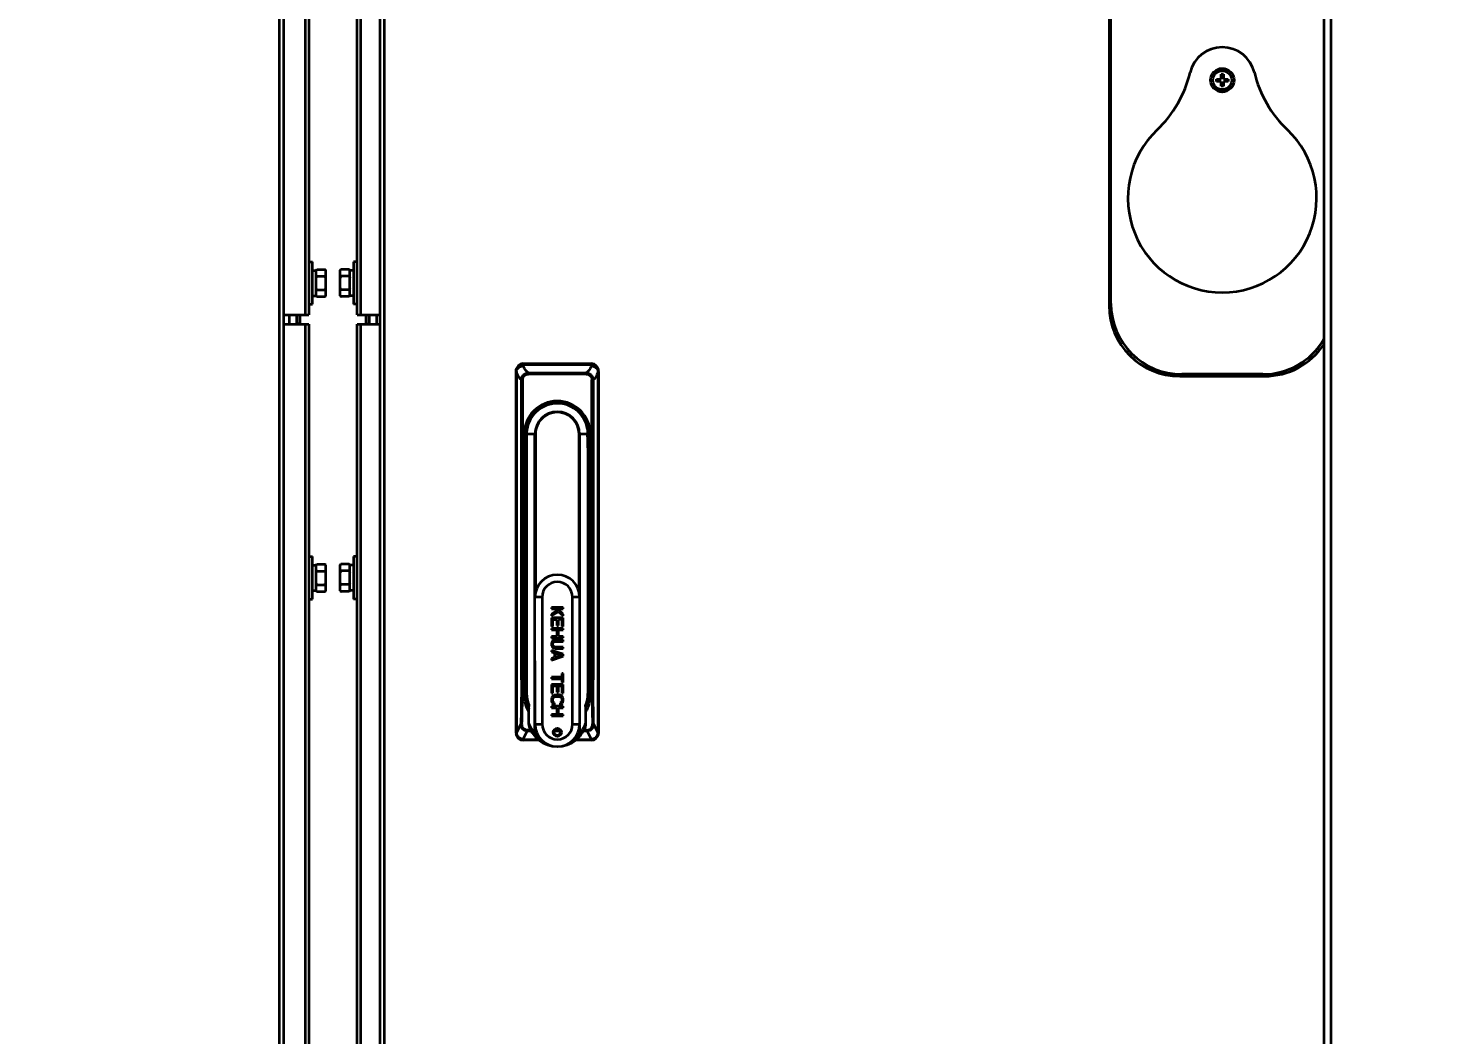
# Model space of a CAD drawing. Header units: millimetres. Extents: x 32496 to 166256, y 3504 to 23939.
# Drawn here: x 149963 to 150566, y 13035 to 13461 of the extents above; entities that cross this region are included whole.
import ezdxf

# ---------------------------------------------------------------- set-up
doc = ezdxf.new("R2010")
doc.units = ezdxf.units.MM
doc.header["$PDSIZE"] = -5
doc.layers.get('0').update_dxf_attribs({"lineweight": 35})
doc.layers.get('Defpoints').update_dxf_attribs({"lineweight": 18})
doc.layers.add('THICK', color=7, linetype='Continuous', lineweight=0)
doc.styles.add('TH_GBDIM', font='仿宋_GB2312.ttf', dxfattribs={"width": 0.8})
doc.dimstyles.new('TH_GBDIM', dxfattribs={"dimscale": 42, "dimtxt": 3, "dimasz": 3, "dimexe": 1.2, "dimexo": 0, "dimgap": 1, "dimtad": 1, "dimdec": 1, "dimdsep": 46, "dimtxsty": 'TH_GBDIM', "dimcen": 2.5, "dimdle": 252, "dimclrd": 4, "dimclre": 4, "dimclrt": 3, "dimadec": 0, "dimazin": 2, "dimtfac": 0.714286, "dimtdec": 1, "dimtmove": 0, "dimatfit": 3, "dimfxl": 1, "dimtolj": 1, "dimarcsym": 0})

# ---------------------------------------------------------------- blocks, each defined once
blk = doc.blocks.new('*D5866')
at = {"layer": 'Defpoints', "color": 0}
for p in [(146504.2, 13263.4), (152827.2, 12081.36), (152827.2, 11822.56)]:
    blk.add_point(p, dxfattribs=at)
at = {"layer": 'THICK', "color": 4, "linetype": 'Continuous', "lineweight": -2}
for p, q in [((146504.2, 13263.4), (146504.2, 11792.56)), ((152827.2, 12081.36), (152827.2, 11792.56)), ((146579.2, 11822.56), (152752.2, 11822.56))]:
    blk.add_line(p, q, dxfattribs=at)
at = {"layer": 'THICK', "color": 4}
for points in [[(146579.2, 11835.06), (146579.2, 11810.06), (146504.2, 11822.56)], [(152752.2, 11810.06), (152752.2, 11835.06), (152827.2, 11822.56)]]:
    blk.add_solid(points, dxfattribs=at)
at = {"layer": 'THICK', "color": 3, "lineweight": -3, "insert": (149665.7, 11885.26), "char_height": 75, "attachment_point": 5, "style": 'TH_GBDIM'}
blk.add_mtext('\\A1;About {\\A1;6323}', dxfattribs=at)
blk = doc.blocks.new('8-1250')
at = {"linetype": 'Continuous'}
for p, q in [((1915.87, -32157.29), (1915.87, -34666.29)), ((1918.87, -32157.29), (1918.87, -34666.29)), ((1473.17, -34566.29), (1473.17, -32553.29)), ((1474.87, -32553.29), (1474.87, -34566.29)), ((1484.17, -33566.79), (1484.17, -32554.69)), ((1507.57, -32554.69), (1507.57, -33566.79)), ((1515.87, -34566.29), (1515.87, -32553.29)), ((1517.57, -32553.29), (1517.57, -34566.29)), ((1824.87, -33321.79), (1824.87, -33562.79)), ((1825.67, -33561.99), (1825.67, -33322.59)), ((1485.57, -33430.92), (1485.57, -33566.79)), ((1506.17, -33566.79), (1506.17, -33430.91)), ((1870.37, -33466.79), (1872.37, -33466.79)), ((1870.37, -33467.79), (1870.37, -33466.79)), ((1872.37, -33467.79), (1870.37, -33467.79)), ((1872.37, -33464.79), (1873.37, -33464.79)), ((1872.37, -33466.79), (1872.37, -33464.79)), ((1872.37, -33469.79), (1872.37, -33467.79)), ((1873.37, -33464.79), (1873.37, -33466.79)), ((1873.37, -33466.79), (1875.37, -33466.79)), ((1875.37, -33467.79), (1873.37, -33467.79)), ((1873.37, -33467.79), (1873.37, -33469.79)), ((1875.37, -33466.79), (1875.37, -33467.79)), ((1873.37, -33469.79), (1872.37, -33469.79)), ((1485.57, -33544.29), (1487.17, -33544.29)), ((1487.17, -33562.29), (1487.17, -33544.29)), ((1506.17, -33544.29), (1504.57, -33544.29)), ((1504.57, -33544.29), (1504.57, -33562.29)), ((1487.17, -33547.94), (1488.77, -33547.94)), ((1488.77, -33547.82), (1489.07, -33547.52)), ((1488.77, -33558.76), (1488.77, -33547.82)), ((1489.07, -33547.52), (1492.47, -33547.52)), ((1489.07, -33550.4), (1492.47, -33550.4)), ((1492.77, -33547.82), (1492.47, -33547.52)), ((1492.77, -33558.76), (1492.77, -33547.82)), ((1498.97, -33547.82), (1499.24, -33547.54)), ((1498.97, -33558.76), (1498.97, -33547.82)), ((1499.27, -33547.52), (1499.24, -33547.54)), ((1502.67, -33547.52), (1499.27, -33547.52)), ((1502.67, -33550.36), (1499.27, -33550.36)), ((1502.67, -33547.52), (1502.7, -33547.54)), ((1502.97, -33547.82), (1502.7, -33547.54)), ((1502.97, -33558.76), (1502.97, -33547.82)), ((1504.57, -33547.94), (1502.97, -33547.94)), ((1489.07, -33556.18), (1492.47, -33556.18)), ((1502.67, -33556.13), (1499.27, -33556.13)), ((1485.57, -33562.29), (1487.17, -33562.29)), ((1487.17, -33558.64), (1488.77, -33558.64)), ((1488.77, -33558.76), (1489.07, -33559.06)), ((1489.07, -33559.06), (1492.47, -33559.06)), ((1492.77, -33558.76), (1492.47, -33559.06)), ((1498.97, -33558.76), (1499.24, -33559.03)), ((1502.67, -33559.06), (1499.27, -33559.06)), ((1502.97, -33558.76), (1502.7, -33559.03)), ((1504.57, -33558.64), (1502.97, -33558.64)), ((1506.17, -33562.29), (1504.57, -33562.29)), ((1474.87, -33566.79), (1485.57, -33566.79)), ((1477.37, -33570.79), (1477.37, -33566.79)), ((1480.37, -33566.79), (1480.37, -33570.79)), ((1480.57, -33566.79), (1480.57, -33570.59)), ((1481.77, -33566.79), (1481.77, -33570.59)), ((1506.17, -33566.79), (1515.87, -33566.79)), ((1509.97, -33570.59), (1509.97, -33566.79)), ((1511.17, -33570.59), (1511.17, -33566.79)), ((1511.37, -33570.79), (1511.37, -33566.79)), ((1514.37, -33566.79), (1514.37, -33570.79)), ((1474.87, -33570.79), (1485.57, -33570.79)), ((1481.77, -33570.59), (1480.57, -33570.59)), ((1484.17, -34566.29), (1484.17, -33570.79)), ((1485.57, -33570.79), (1485.57, -33675.66)), ((1506.17, -33570.79), (1515.87, -33570.79)), ((1506.17, -33675.64), (1506.17, -33570.79)), ((1507.57, -33570.79), (1507.57, -34566.29)), ((1509.97, -33570.59), (1511.17, -33570.59)), ((1576.52, -33587.44), (1605.37, -33587.44)), ((1576.52, -33587.44), (1576.52, -33587.98)), ((1605.37, -33587.98), (1576.52, -33587.98)), ((1576.52, -33587.98), (1576.52, -33588.34)), ((1605.37, -33587.98), (1605.37, -33587.44)), ((1605.37, -33588.35), (1605.37, -33587.98)), ((1573.52, -33590.44), (1573.52, -33590.86)), ((1573.6, -33590.86), (1573.52, -33590.86)), ((1573.52, -33743.99), (1573.52, -33590.86)), ((1573.6, -33590.86), (1573.6, -33743.99)), ((1576.25, -33594.33), (1575.76, -33594.33)), ((1575.76, -33721.54), (1575.76, -33594.33)), ((1576.25, -33594.33), (1576.25, -33721.54)), ((1578.74, -33591.39), (1603.16, -33591.39)), ((1578.74, -33591.39), (1578.74, -33591.88)), ((1603.16, -33591.88), (1578.74, -33591.88)), ((1603.16, -33591.88), (1603.16, -33591.39)), ((1606.14, -33594.33), (1605.65, -33594.33)), ((1605.65, -33721.54), (1605.65, -33594.33)), ((1606.14, -33594.33), (1606.14, -33721.54)), ((1608.37, -33590.86), (1608.29, -33590.86)), ((1608.29, -33743.99), (1608.29, -33590.86)), ((1608.37, -33590.86), (1608.37, -33590.44)), ((1608.37, -33590.86), (1608.37, -33743.99)), ((1854.87, -33592.79), (1890.87, -33592.79)), ((1890.07, -33591.99), (1855.67, -33591.99)), ((1576.95, -33617.38), (1577.45, -33617.41)), ((1577.45, -33617.48), (1576.95, -33617.48)), ((1576.95, -33721.54), (1576.95, -33617.48)), ((1576.96, -33617.19), (1577.46, -33617.2)), ((1577.45, -33617.48), (1577.45, -33721.54)), ((1577.92, -33617.76), (1577.92, -33617.76)), ((1577.96, -33617.75), (1577.95, -33617.75)), ((1579.02, -33617.34), (1577.97, -33617.34)), ((1577.97, -33617.47), (1577.97, -33617.34)), ((1577.97, -33617.54), (1577.97, -33617.47)), ((1577.97, -33617.57), (1577.97, -33617.47)), ((1577.97, -33617.47), (1577.97, -33617.54)), ((1577.97, -33617.54), (1577.97, -33617.57)), ((1577.97, -33617.54), (1577.97, -33617.57)), ((1577.97, -33617.57), (1577.97, -33617.54)), ((1577.97, -33617.54), (1577.97, -33618.03)), ((1577.97, -33618.04), (1577.97, -33617.57)), ((1577.97, -33618.03), (1577.97, -33618.74)), ((1577.97, -33618.63), (1577.97, -33618.04)), ((1581.48, -33617.34), (1579.02, -33617.34)), ((1581.7, -33617.34), (1581.48, -33617.34)), ((1581.48, -33744.12), (1581.48, -33617.34)), ((1581.7, -33617.34), (1581.7, -33684.54)), ((1600.42, -33617.34), (1600.2, -33617.34)), ((1600.2, -33684.54), (1600.2, -33617.34)), ((1603.79, -33617.34), (1600.42, -33617.34)), ((1600.42, -33617.34), (1600.42, -33713.66)), ((1603.79, -33615.29), (1603.79, -33617.34)), ((1604.44, -33617.2), (1604.94, -33617.19)), ((1604.95, -33617.38), (1604.45, -33617.41)), ((1604.95, -33617.48), (1604.45, -33617.48)), ((1604.45, -33721.54), (1604.45, -33617.48)), ((1604.95, -33617.48), (1604.95, -33721.54)), ((1577.95, -33622.67), (1577.95, -33622.68)), ((1577.95, -33623.13), (1577.95, -33623.12)), ((1577.95, -33623.13), (1577.95, -33727.34)), ((1577.96, -33620.25), (1577.96, -33620.14)), ((1603.93, -33619.28), (1603.93, -33619.28)), ((1603.94, -33620.47), (1603.93, -33619.28)), ((1603.93, -33619.39), (1603.93, -33619.28)), ((1603.95, -33622.67), (1603.95, -33622.68)), ((1603.95, -33623.12), (1603.95, -33727.34)), ((1603.95, -33623.12), (1603.95, -33623.12)), ((1485.57, -33669.29), (1487.17, -33669.29)), ((1487.17, -33687.29), (1487.17, -33669.29)), ((1488.77, -33672.82), (1489.07, -33672.52)), ((1489.07, -33672.52), (1492.47, -33672.52)), ((1492.77, -33672.82), (1492.47, -33672.52)), ((1498.97, -33672.82), (1499.24, -33672.54)), ((1499.27, -33672.52), (1499.24, -33672.54)), ((1502.67, -33672.52), (1499.27, -33672.52)), ((1502.67, -33672.52), (1502.7, -33672.54)), ((1502.97, -33672.82), (1502.7, -33672.54)), ((1506.17, -33669.29), (1504.57, -33669.29)), ((1504.57, -33669.29), (1504.57, -33687.29)), ((1485.57, -33675.66), (1485.57, -33680.92)), ((1487.17, -33672.94), (1488.77, -33672.94)), ((1488.77, -33683.76), (1488.77, -33672.82)), ((1489.07, -33675.4), (1492.47, -33675.4)), ((1492.77, -33683.76), (1492.77, -33672.82)), ((1498.97, -33683.76), (1498.97, -33672.82)), ((1502.67, -33675.36), (1499.27, -33675.36)), ((1502.97, -33683.76), (1502.97, -33672.82)), ((1504.57, -33672.94), (1502.97, -33672.94)), ((1506.17, -33680.91), (1506.17, -33675.64)), ((1485.57, -33680.92), (1485.57, -33925.66)), ((1487.17, -33683.64), (1488.77, -33683.64)), ((1488.77, -33683.76), (1489.07, -33684.06)), ((1489.07, -33681.18), (1492.47, -33681.18)), ((1489.07, -33684.06), (1492.47, -33684.06)), ((1492.77, -33683.76), (1492.47, -33684.06)), ((1498.97, -33683.76), (1499.24, -33684.03)), ((1502.67, -33681.13), (1499.27, -33681.13)), ((1502.67, -33684.06), (1499.27, -33684.06)), ((1502.97, -33683.76), (1502.7, -33684.03)), ((1504.57, -33683.64), (1502.97, -33683.64)), ((1506.17, -33925.64), (1506.17, -33680.91)), ((1485.57, -33687.29), (1487.17, -33687.29)), ((1506.17, -33687.29), (1504.57, -33687.29)), ((1584.5, -33686.44), (1581.5, -33686.45)), ((1581.54, -33740.35), (1581.5, -33686.45)), ((1584.5, -33686.44), (1584.54, -33740.34)), ((1600.4, -33686.43), (1597.4, -33686.43)), ((1597.44, -33740.33), (1597.4, -33686.43)), ((1600.4, -33686.43), (1600.44, -33740.33)), ((1593.45, -33690.79), (1588.45, -33690.79)), ((1588.45, -33690.79), (1588.45, -33691.4)), ((1588.45, -33691.4), (1590.16, -33691.4)), ((1590.9, -33692.11), (1588.46, -33693.63)), ((1588.46, -33694.45), (1591.43, -33692.62)), ((1588.46, -33693.63), (1588.46, -33694.45)), ((1593.46, -33695.26), (1588.46, -33695.26)), ((1588.46, -33695.26), (1588.46, -33698.91)), ((1589.1, -33695.87), (1590.8, -33695.87)), ((1589.1, -33698.91), (1589.1, -33695.87)), ((1590.16, -33691.4), (1590.9, -33692.11)), ((1590.8, -33695.87), (1590.8, -33698.51)), ((1591.01, -33691.4), (1593.45, -33691.4)), ((1593.46, -33693.63), (1591.01, -33691.4)), ((1591.43, -33692.62), (1593.46, -33694.44)), ((1591.44, -33695.87), (1592.82, -33695.86)), ((1591.44, -33698.51), (1591.44, -33695.87)), ((1592.82, -33695.86), (1592.82, -33698.91)), ((1593.45, -33691.4), (1593.45, -33690.79)), ((1593.46, -33694.44), (1593.46, -33693.63)), ((1593.46, -33698.91), (1593.46, -33695.26)), ((1588.46, -33698.91), (1589.1, -33698.91)), ((1593.46, -33699.72), (1588.46, -33699.73)), ((1588.46, -33699.73), (1588.46, -33700.34)), ((1588.46, -33700.34), (1590.8, -33700.33)), ((1590.8, -33698.51), (1591.44, -33698.51)), ((1590.8, -33700.33), (1590.8, -33703.18)), ((1591.44, -33700.33), (1593.46, -33700.33)), ((1591.44, -33703.18), (1591.44, -33700.33)), ((1592.82, -33698.91), (1593.46, -33698.91)), ((1593.46, -33700.33), (1593.46, -33699.72)), ((1590.8, -33703.18), (1588.46, -33703.18)), ((1588.46, -33703.18), (1588.46, -33703.79)), ((1588.46, -33703.79), (1593.46, -33703.78)), ((1588.57, -33705.72), (1588.47, -33706.23)), ((1588.47, -33706.23), (1588.47, -33706.63)), ((1588.47, -33706.63), (1588.57, -33707.14)), ((1588.78, -33705.31), (1588.57, -33705.72)), ((1588.57, -33707.14), (1588.79, -33707.55)), ((1589.21, -33704.91), (1588.78, -33705.31)), ((1588.79, -33707.55), (1589.21, -33707.95)), ((1589.1, -33706.23), (1589.21, -33705.82)), ((1589.1, -33706.63), (1589.1, -33706.23)), ((1589.21, -33707.04), (1589.1, -33706.63)), ((1589.64, -33704.7), (1589.21, -33704.91)), ((1589.21, -33705.82), (1589.42, -33705.51)), ((1589.42, -33707.34), (1589.21, -33707.04)), ((1589.21, -33707.95), (1589.64, -33708.15)), ((1589.42, -33705.51), (1589.74, -33705.31)), ((1589.74, -33707.54), (1589.42, -33707.34)), ((1590.17, -33704.6), (1589.64, -33704.7)), ((1589.64, -33708.15), (1590.17, -33708.26)), ((1589.74, -33705.31), (1590.17, -33705.21)), ((1590.17, -33707.65), (1589.74, -33707.54)), ((1593.46, -33704.6), (1590.17, -33704.6)), ((1590.17, -33705.21), (1593.47, -33705.21)), ((1593.47, -33707.64), (1590.17, -33707.65)), ((1590.17, -33708.26), (1593.47, -33708.25)), ((1593.46, -33703.18), (1591.44, -33703.18)), ((1593.46, -33703.78), (1593.46, -33703.18)), ((1593.47, -33705.21), (1593.46, -33704.6)), ((1593.47, -33708.25), (1593.47, -33707.64)), ((1593.47, -33710.69), (1588.47, -33709.07)), ((1588.47, -33709.07), (1588.47, -33709.68)), ((1588.47, -33709.68), (1589.75, -33710.08)), ((1588.47, -33713.13), (1593.47, -33711.5)), ((1589.75, -33712.11), (1588.47, -33712.52)), ((1588.47, -33712.52), (1588.47, -33713.13)), ((1589.75, -33710.08), (1589.75, -33712.11)), ((1590.17, -33710.18), (1593.04, -33711.1)), ((1590.17, -33712.01), (1590.17, -33710.18)), ((1593.04, -33711.1), (1590.17, -33712.01)), ((1593.47, -33711.5), (1593.47, -33710.69)), ((1592.95, -33720.44), (1588.48, -33720.44)), ((1588.48, -33720.44), (1588.48, -33721.05)), ((1593.48, -33718.81), (1592.94, -33718.81)), ((1592.94, -33718.81), (1592.95, -33720.44)), ((1593.48, -33722.67), (1593.48, -33718.81)), ((1575.76, -33721.54), (1576.25, -33721.54)), ((1576.25, -33721.54), (1576.95, -33721.54)), ((1576.95, -33721.54), (1577.45, -33721.54)), ((1576.95, -33727.86), (1576.95, -33721.54)), ((1577.45, -33727.84), (1577.45, -33721.54)), ((1588.48, -33721.05), (1592.95, -33721.05)), ((1593.48, -33723.48), (1588.48, -33723.49)), ((1588.48, -33723.49), (1588.48, -33727.14)), ((1589.12, -33724.1), (1590.82, -33724.1)), ((1589.12, -33727.14), (1589.12, -33724.1)), ((1590.82, -33724.1), (1590.82, -33726.74)), ((1590.82, -33726.74), (1591.46, -33726.74)), ((1591.46, -33724.1), (1592.84, -33724.09)), ((1591.46, -33726.74), (1591.46, -33724.1)), ((1592.84, -33724.09), (1592.84, -33727.14)), ((1592.95, -33721.05), (1592.95, -33722.67)), ((1592.95, -33722.67), (1593.48, -33722.67)), ((1593.48, -33727.14), (1593.48, -33723.48)), ((1604.45, -33721.54), (1604.95, -33721.54)), ((1604.45, -33721.54), (1604.45, -33727.84)), ((1604.95, -33721.54), (1605.65, -33721.54)), ((1604.95, -33721.54), (1604.95, -33727.86)), ((1605.65, -33721.54), (1606.14, -33721.54)), ((1577.45, -33727.84), (1577.98, -33727.84)), ((1578.95, -33740.01), (1578.95, -33732.84)), ((1588.48, -33727.14), (1589.12, -33727.14)), ((1588.59, -33729.07), (1588.48, -33729.58)), ((1588.48, -33729.58), (1588.48, -33730.5)), ((1588.48, -33730.5), (1588.59, -33731)), ((1593.49, -33732.73), (1588.49, -33732.73)), ((1588.49, -33732.73), (1588.49, -33733.34)), ((1588.8, -33728.67), (1588.59, -33729.07)), ((1588.59, -33731), (1588.8, -33731.41)), ((1589.23, -33728.26), (1588.8, -33728.67)), ((1588.8, -33731.41), (1589.23, -33731.81)), ((1589.12, -33729.58), (1589.23, -33729.17)), ((1589.12, -33730.49), (1589.12, -33729.58)), ((1589.23, -33730.9), (1589.12, -33730.49)), ((1589.65, -33728.06), (1589.23, -33728.26)), ((1589.23, -33729.17), (1589.44, -33728.87)), ((1589.44, -33731.21), (1589.23, -33730.9)), ((1589.23, -33731.81), (1589.76, -33731.92)), ((1589.44, -33728.87), (1589.76, -33728.67)), ((1589.76, -33731.31), (1589.44, -33731.21)), ((1590.18, -33727.96), (1589.65, -33728.06)), ((1589.76, -33728.67), (1590.19, -33728.56)), ((1589.76, -33731.92), (1589.76, -33731.31)), ((1591.78, -33727.95), (1590.18, -33727.96)), ((1590.19, -33728.56), (1591.78, -33728.56)), ((1592.31, -33728.06), (1591.78, -33727.95)), ((1591.78, -33728.56), (1592.21, -33728.66)), ((1592.21, -33728.66), (1592.53, -33728.87)), ((1592.53, -33731.2), (1592.21, -33731.3)), ((1592.21, -33731.3), (1592.21, -33731.91)), ((1592.21, -33731.91), (1592.74, -33731.81)), ((1592.74, -33728.26), (1592.31, -33728.06)), ((1592.53, -33728.87), (1592.74, -33729.17)), ((1592.74, -33730.9), (1592.53, -33731.2)), ((1593.16, -33728.66), (1592.74, -33728.26)), ((1592.74, -33729.17), (1592.85, -33729.58)), ((1592.85, -33730.49), (1592.74, -33730.9)), ((1592.74, -33731.81), (1593.17, -33731.41)), ((1592.84, -33727.14), (1593.48, -33727.14)), ((1592.85, -33729.58), (1592.85, -33730.49)), ((1593.38, -33729.07), (1593.16, -33728.66)), ((1593.17, -33731.41), (1593.38, -33731)), ((1593.48, -33729.58), (1593.38, -33729.07)), ((1593.38, -33731), (1593.48, -33730.49)), ((1593.48, -33730.49), (1593.48, -33729.58)), ((1593.49, -33733.33), (1593.49, -33732.73)), ((1602.95, -33732.84), (1602.95, -33740.01)), ((1603.92, -33727.84), (1604.45, -33727.84)), ((1603.95, -33727.34), (1603.95, -33727.34)), ((1588.49, -33733.34), (1590.83, -33733.34)), ((1590.83, -33736.18), (1588.49, -33736.18)), ((1588.49, -33736.18), (1588.49, -33736.79)), ((1588.49, -33736.79), (1593.49, -33736.79)), ((1590.83, -33733.34), (1590.83, -33736.18)), ((1591.47, -33733.34), (1593.49, -33733.33)), ((1591.47, -33736.18), (1591.47, -33733.34)), ((1593.49, -33736.18), (1591.47, -33736.18)), ((1593.49, -33736.79), (1593.49, -33736.18)), ((1573.6, -33743.99), (1573.52, -33743.99)), ((1573.52, -33743.99), (1573.52, -33744.14)), ((1575.51, -33740.15), (1573.6, -33743.99)), ((1576.52, -33746.71), (1578.25, -33743.25)), ((1579.77, -33742.86), (1578.25, -33742.86)), ((1578.25, -33742.86), (1578.25, -33743.25)), ((1579.95, -33743.25), (1578.25, -33743.25)), ((1581.48, -33744.12), (1581.7, -33744.12)), ((1581.54, -33740.35), (1584.54, -33740.34)), ((1581.7, -33741.93), (1581.7, -33744.12)), ((1592.03, -33743.25), (1589.87, -33743.25)), ((1591.7, -33742.86), (1590.2, -33742.86)), ((1597.44, -33740.33), (1600.44, -33740.33)), ((1600.2, -33744.12), (1600.2, -33742.37)), ((1600.2, -33744.12), (1600.42, -33744.12)), ((1600.39, -33745.53), (1601.61, -33743.87)), ((1600.42, -33740.54), (1600.42, -33744.12)), ((1603.65, -33743.25), (1601.95, -33743.25)), ((1603.65, -33742.86), (1602.12, -33742.86)), ((1602.61, -33741.83), (1602.61, -33741.83)), ((1603.65, -33743.25), (1603.65, -33742.86)), ((1603.65, -33743.25), (1605.37, -33746.71)), ((1608.29, -33743.99), (1606.38, -33740.15)), ((1608.29, -33743.99), (1608.37, -33743.99)), ((1608.37, -33744.14), (1608.37, -33743.99)), ((1576.52, -33746.71), (1576.52, -33746.86)), ((1576.52, -33746.86), (1582.86, -33746.86)), ((1576.52, -33746.86), (1576.52, -33747.14)), ((1583.24, -33747.14), (1576.52, -33747.14)), ((1605.37, -33747.14), (1598.66, -33747.14)), ((1598.96, -33746.93), (1600.39, -33745.53)), ((1598.96, -33746.93), (1598.96, -33746.93)), ((1599.04, -33746.86), (1605.37, -33746.86)), ((1605.37, -33746.86), (1605.37, -33746.71)), ((1605.37, -33747.14), (1605.37, -33746.86))]:
    blk.add_line(p, q, dxfattribs=at)
for points in [[(1577.97, -33618.74), (1577.97, -33619.09), (1577.97, -33619.45), (1577.96, -33619.81), (1577.96, -33620.18), (1577.96, -33620.56), (1577.96, -33620.95), (1577.95, -33621.73)], [(1577.95, -33621.73), (1577.95, -33622.13), (1577.95, -33622.52), (1577.95, -33622.67)], [(1603.95, -33622.67), (1603.94, -33621.77), (1603.94, -33620.47)], [(1601.61, -33743.87), (1602.5, -33742.13), (1602.61, -33741.83)]]:
    blk.add_lwpolyline(points, dxfattribs=at)
for centre, radius in [((1872.87, -33467.29), 5), ((1872.87, -33467.29), 4), ((1590.99, -33743.79), 1.75), ((1590.95, -33743.84), 1.25)]:
    blk.add_circle(centre, radius, dxfattribs=at)
for centre, radius, start, end in [((1872.87, -33467.29), 14, 13.59162, 166.40838), ((1810.66, -33452.25), 50, 313.72491, 346.40838), ((1935.08, -33452.25), 50, 193.59162, 226.27509), ((1872.87, -33517.29), 40, 133.72491, 46.27509), ((1490.01, -33550.09), 3.56, 39.13645, 39.50132), ((1491.53, -33556.49), 3.56, 219.13644, 219.50078), ((1501.79, -33556.47), 3.61, 218.71028, 219.13391), ((1503.11, -33555.28), 5.39, 224.12457, 224.56524), ((1498.84, -33555.28), 5.38, 315.43477, 315.87545), ((1500.16, -33556.47), 3.61, 320.8641, 321.28972), ((1854.87, -33562.79), 30, 180, 270), ((1855.67, -33561.99), 30, 180, 270), ((1481.97, -33570.59), 1.4, 180, 188.23663), ((1481.97, -33570.59), 0.2, 180, 270), ((1509.77, -33570.59), 0.2, 270, 0), ((1509.77, -33570.59), 1.4, 351.76338, 0), ((1890.07, -33561.99), 30, 270, 329.71726), ((1890.87, -33562.79), 30, 270, 326.5118), ((1576.52, -33590.44), 3, 90, 180), ((1605.37, -33590.44), 3, 0, 90), ((1590.95, -33617.34), 13.99, 0.60847, 179.40175), ((1590.95, -33617.34), 13.49, 0.60848, 179.40137), ((1590.95, -33617.34), 13, 9.07297, 183.05099), ((1590.95, -33617.34), 9.47, 0, 179.99932), ((1590.95, -33617.34), 9.25, 0, 180.00004), ((1573.19, -33617.15), 3.77, 356.52687, 359.40177), ((1578.57, -33617.48), 1.62, 176.5272, 179.99951), ((1573.26, -33617.16), 4.2, 357.54314, 359.49098), ((1573.26, -33617.16), 4.2, 356.56899, 357.54311), ((1578.76, -33617.34), 1.31, 183.03864, 185.33828), ((1578.61, -33617.48), 1.16, 176.64829, 179.99806), ((1573.97, -33616.94), 3.55, 349.95387, 353.3266), ((1573.95, -33616.94), 3.57, 353.33366, 0.05245), ((1578.13, -33614.73), 3.04, 266.01886, 266.21109), ((1578.47, -33615.95), 2.31, 257.03418, 257.4678), ((1589.78, -33617.55), 11.81, 178.95699, 179.606), ((1602.21, -33617.58), 24.24, 179.43044, 179.74648), ((1589.78, -33617.55), 11.81, 179.60599, 179.92883), ((1589.78, -33617.55), 11.81, 180.09703, 181.04549), ((1603.64, -33612.04), 5.74, 271.65288, 271.78484), ((1608.03, -33616.94), 3.65, 179.94056, 186.58068), ((1608.01, -33616.94), 3.63, 186.58858, 188.21121), ((1608, -33616.94), 3.62, 188.21096, 189.92458), ((1608.77, -33617.16), 4.33, 180.51966, 183.39723), ((1603.29, -33617.48), 1.16, 1.35337, 3.31753), ((1603.29, -33617.48), 1.16, 359.99875, 1.35346), ((1608.84, -33617.15), 3.9, 180.60869, 183.33813), ((1603.22, -33617.48), 1.73, 0.07566, 3.51497), ((1695.72, -33623.12), 117.77, 179.78371, 180.00222), ((1486.18, -33623.11), 117.77, 359.99451, 0.20936), ((1490.01, -33675.09), 3.56, 39.13645, 39.50132), ((1590.95, -33686.44), 9.45, 0.04337, 180.04337), ((1491.53, -33681.49), 3.56, 219.13644, 219.50078), ((1501.79, -33681.47), 3.61, 218.71028, 219.13391), ((1503.11, -33680.28), 5.39, 224.12457, 224.56524), ((1498.84, -33680.28), 5.38, 315.43477, 315.87545), ((1500.16, -33681.47), 3.61, 320.8641, 321.28972), ((1590.95, -33686.44), 6.45, 0.04337, 180.04337), ((1590.95, -33727.84), 13.5, 180, 206.97478), ((1590.95, -33727.34), 13, 180, 201.6689), ((1590.95, -33727.84), 13.5, 332.97646, 0.00017), ((1590.95, -33727.84), 13.5, 332.96511, 0.00017), ((1590.95, -33727.34), 13, 338.33253, 359.98945), ((1575.99, -33743.99), 2.47, 180.01146, 186.82519), ((1576.52, -33744.14), 3, 180, 270), ((1575.99, -33743.99), 2.47, 186.82538, 187.33443), ((1576, -33743.99), 2.47, 187.33449, 187.85616), ((1590.95, -33737.34), 12.5, 201.07049, 230.12695), ((1590.99, -33740.34), 9.45, 180.04337, 0.04337), ((1590.99, -33740.34), 6.45, 180.04337, 0.04337), ((1590.95, -33737.34), 12.5, 309.8738, 338.92983), ((1605.37, -33744.14), 3, 270, 0), ((1605.92, -33743.99), 2.45, 356.55396, 0.00119), ((1590.95, -33737.34), 12.5, 230.12817, 309.87261), ((1590.95, -33737.34), 12.2, 230.16647, 250.01861), ((1590.95, -33737.34), 12.2, 291.88542, 309.94216)]:
    blk.add_arc(centre, radius, start, end, dxfattribs=at)
for points, knots in [([(1488.77, -33547.85), (1488.8, -33547.82), (1488.89, -33547.7), (1488.99, -33547.59), (1489.07, -33547.52)], [0, 0, 0, 0, 0.244558, 1, 1, 1, 1]), ([(1489.07, -33550.4), (1489.05, -33550.38), (1488.94, -33550.27), (1488.84, -33550.16), (1488.77, -33550.07)], [0, 0, 0, 0, 0.255352, 1, 1, 1, 1]), ([(1492.76, -33547.83), (1492.74, -33547.8), (1492.64, -33547.69), (1492.55, -33547.59), (1492.47, -33547.52)], [0, 0, 0, 0, 0.244878, 1, 1, 1, 1]), ([(1492.47, -33550.4), (1492.5, -33550.38), (1492.6, -33550.27), (1492.7, -33550.16), (1492.77, -33550.07)], [0, 0, 0, 0, 0.255353, 1, 1, 1, 1]), ([(1499.24, -33547.54), (1499.22, -33547.57), (1499.13, -33547.66), (1499.04, -33547.76), (1498.97, -33547.84)], [0, 0, 0, 0, 0.255063, 1, 1, 1, 1]), ([(1498.97, -33550.03), (1499, -33550.06), (1499.09, -33550.17), (1499.19, -33550.28), (1499.27, -33550.36)], [0, 0, 0, 0, 0.244408, 1, 1, 1, 1]), ([(1502.97, -33550.03), (1502.95, -33550.06), (1502.85, -33550.17), (1502.75, -33550.28), (1502.67, -33550.36)], [0, 0, 0, 0, 0.244408, 1, 1, 1, 1]), ([(1502.7, -33547.54), (1502.73, -33547.57), (1502.82, -33547.66), (1502.91, -33547.76), (1502.97, -33547.84)], [0, 0, 0, 0, 0.255062, 1, 1, 1, 1]), ([(1488.77, -33556.51), (1488.8, -33556.48), (1488.89, -33556.36), (1488.99, -33556.26), (1489.07, -33556.18)], [0, 0, 0, 0, 0.244558, 1, 1, 1, 1]), ([(1492.77, -33556.51), (1492.75, -33556.48), (1492.65, -33556.36), (1492.55, -33556.26), (1492.47, -33556.18)], [0, 0, 0, 0, 0.244558, 1, 1, 1, 1]), ([(1499.27, -33556.13), (1499.25, -33556.16), (1499.14, -33556.27), (1499.04, -33556.38), (1498.97, -33556.47)], [0, 0, 0, 0, 0.255212, 1, 1, 1, 1]), ([(1502.67, -33556.13), (1502.7, -33556.16), (1502.8, -33556.27), (1502.9, -33556.38), (1502.97, -33556.47)], [0, 0, 0, 0, 0.255211, 1, 1, 1, 1]), ([(1489.07, -33559.06), (1489.05, -33559.04), (1488.95, -33558.94), (1488.85, -33558.83), (1488.79, -33558.75)], [0, 0, 0, 0, 0.255041, 1, 1, 1, 1]), ([(1492.47, -33559.06), (1492.5, -33559.04), (1492.6, -33558.93), (1492.7, -33558.82), (1492.77, -33558.73)], [0, 0, 0, 0, 0.255353, 1, 1, 1, 1]), ([(1498.99, -33558.75), (1499.01, -33558.77), (1499.09, -33558.87), (1499.18, -33558.96), (1499.24, -33559.03)], [0, 0, 0, 0, 0.245496, 1, 1, 1, 1]), ([(1502.96, -33558.75), (1502.94, -33558.77), (1502.85, -33558.87), (1502.77, -33558.96), (1502.7, -33559.03)], [0, 0, 0, 0, 0.245497, 1, 1, 1, 1]), ([(1573.52, -33590.44), (1573.52, -33590.28), (1573.56, -33589.95), (1573.8, -33589.32), (1574.38, -33588.62), (1575.37, -33588.1), (1576.13, -33587.98), (1576.52, -33587.98)], [0, 0, 0, 0, 0.113034, 0.22817, 0.468864, 0.728208, 1, 1, 1, 1]), ([(1605.37, -33587.98), (1605.76, -33587.98), (1606.52, -33588.1), (1607.51, -33588.62), (1608.1, -33589.32), (1608.33, -33589.95), (1608.37, -33590.28), (1608.37, -33590.44)], [0, 0, 0, 0, 0.271803, 0.53114, 0.771824, 0.88696, 1, 1, 1, 1]), ([(1573.52, -33590.86), (1573.52, -33590.7), (1573.56, -33590.36), (1573.8, -33589.72), (1574.38, -33589.01), (1575.37, -33588.47), (1576.14, -33588.35), (1576.53, -33588.35)], [0, 0, 0, 0, 0.114852, 0.230705, 0.472166, 0.730466, 1, 1, 1, 1]), ([(1573.6, -33590.86), (1573.65, -33590.55), (1573.88, -33589.91), (1574.55, -33589.13), (1575.46, -33588.57), (1576.17, -33588.38), (1576.53, -33588.35)], [0, 0, 0, 0, 0.23134, 0.478951, 0.738349, 1, 1, 1, 1]), ([(1575.76, -33594.33), (1575.55, -33594.2), (1575.13, -33593.82), (1574.58, -33593.06), (1574.06, -33592.05), (1573.75, -33591.28), (1573.6, -33590.86)], [0, 0, 0, 0, 0.17955, 0.403232, 0.676336, 1, 1, 1, 1]), ([(1575.76, -33594.33), (1575.76, -33593.94), (1575.92, -33593.17), (1576.58, -33592.19), (1577.58, -33591.54), (1578.35, -33591.39), (1578.74, -33591.39)], [0, 0, 0, 0, 0.250024, 0.500035, 0.750008, 1, 1, 1, 1]), ([(1576.25, -33594.33), (1576.25, -33594.01), (1576.38, -33593.36), (1576.93, -33592.54), (1577.63, -33592.09), (1578.25, -33591.92), (1578.58, -33591.88), (1578.74, -33591.88)], [0, 0, 0, 0, 0.249666, 0.499316, 0.749095, 0.874547, 1, 1, 1, 1]), ([(1578.74, -33591.39), (1578.52, -33591.28), (1578.1, -33590.97), (1577.53, -33590.3), (1576.99, -33589.41), (1576.68, -33588.72), (1576.52, -33588.34)], [0, 0, 0, 0, 0.185737, 0.410623, 0.681319, 1, 1, 1, 1]), ([(1605.37, -33588.35), (1605.22, -33588.72), (1604.9, -33589.41), (1604.36, -33590.3), (1603.8, -33590.97), (1603.37, -33591.28), (1603.16, -33591.39)], [0, 0, 0, 0, 0.31869, 0.589388, 0.814287, 1, 1, 1, 1]), ([(1603.16, -33591.39), (1603.55, -33591.39), (1604.32, -33591.54), (1605.31, -33592.19), (1605.98, -33593.17), (1606.14, -33593.94), (1606.14, -33594.33)], [0, 0, 0, 0, 0.249996, 0.499947, 0.749986, 1, 1, 1, 1]), ([(1603.16, -33591.88), (1603.32, -33591.88), (1603.65, -33591.92), (1604.27, -33592.09), (1604.97, -33592.54), (1605.52, -33593.36), (1605.65, -33594.01), (1605.65, -33594.33)], [0, 0, 0, 0, 0.125445, 0.250896, 0.50066, 0.750322, 1, 1, 1, 1]), ([(1605.37, -33588.35), (1605.73, -33588.38), (1606.43, -33588.57), (1607.34, -33589.13), (1608.02, -33589.91), (1608.25, -33590.55), (1608.29, -33590.86)], [0, 0, 0, 0, 0.261658, 0.521043, 0.768648, 1, 1, 1, 1]), ([(1608.37, -33590.86), (1608.37, -33590.53), (1608.2, -33589.85), (1607.52, -33589.01), (1606.53, -33588.47), (1605.76, -33588.35), (1605.37, -33588.35)], [0, 0, 0, 0, 0.229582, 0.47159, 0.730207, 1, 1, 1, 1]), ([(1608.29, -33590.86), (1608.14, -33591.28), (1607.84, -33592.05), (1607.31, -33593.06), (1606.77, -33593.82), (1606.35, -33594.2), (1606.14, -33594.33)], [0, 0, 0, 0, 0.323763, 0.596917, 0.820554, 1, 1, 1, 1]), ([(1577.95, -33618.2), (1577.88, -33618.18), (1577.74, -33618.15), (1577.57, -33618.06), (1577.46, -33617.92), (1577.45, -33617.81), (1577.45, -33617.75)], [0, 0, 0, 0, 0.313124, 0.560512, 0.771594, 1, 1, 1, 1]), ([(1577.52, -33616.94), (1577.51, -33616.96), (1577.49, -33617.04), (1577.47, -33617.13), (1577.46, -33617.2)], [0, 0, 0, 0, 0.258298, 1, 1, 1, 1]), ([(1577.51, -33617.65), (1577.5, -33617.63), (1577.48, -33617.6), (1577.47, -33617.57), (1577.47, -33617.56)], [0, 0, 0, 0, 0.739998, 1, 1, 1, 1]), ([(1577.92, -33617.76), (1577.83, -33617.75), (1577.69, -33617.74), (1577.55, -33617.69), (1577.51, -33617.65)], [0, 0, 0, 0, 0.606211, 1, 1, 1, 1]), ([(1577.96, -33616.46), (1577.87, -33616.52), (1577.73, -33616.61), (1577.59, -33616.79), (1577.54, -33616.89), (1577.52, -33616.94)], [0, 0, 0, 0, 0.50974, 0.745829, 1, 1, 1, 1]), ([(1604.38, -33616.93), (1604.33, -33616.81), (1604.16, -33616.58), (1603.92, -33616.44), (1603.79, -33616.38)], [0, 0, 0, 0, 0.473968, 1, 1, 1, 1]), ([(1603.93, -33619.28), (1603.92, -33619.18), (1603.83, -33618.54), (1603.79, -33617.89), (1603.79, -33617.34)], [0, 0, 0, 0, 0.154088, 1, 1, 1, 1]), ([(1604.39, -33617.65), (1604.34, -33617.7), (1604.13, -33617.76), (1603.94, -33617.77), (1603.82, -33617.77)], [0, 0, 0, 0, 0.375179, 1, 1, 1, 1]), ([(1604.45, -33617.75), (1604.45, -33617.81), (1604.43, -33617.94), (1604.29, -33618.08), (1604.08, -33618.17), (1603.92, -33618.21), (1603.83, -33618.22)], [0, 0, 0, 0, 0.216502, 0.421379, 0.673351, 1, 1, 1, 1]), ([(1604.44, -33617.2), (1604.44, -33617.17), (1604.42, -33617.08), (1604.4, -33617), (1604.38, -33616.93)], [0, 0, 0, 0, 0.243354, 1, 1, 1, 1]), ([(1604.43, -33617.56), (1604.43, -33617.57), (1604.42, -33617.6), (1604.4, -33617.63), (1604.39, -33617.65)], [0, 0, 0, 0, 0.260199, 1, 1, 1, 1]), ([(1577.95, -33622.68), (1577.95, -33622.48), (1577.95, -33621.67), (1577.96, -33620.86), (1577.96, -33620.25)], [0, 0, 0, 0, 0.245803, 1, 1, 1, 1]), ([(1603.95, -33622.68), (1603.95, -33622.41), (1603.94, -33621.31), (1603.93, -33620.21), (1603.93, -33619.39)], [0, 0, 0, 0, 0.245224, 1, 1, 1, 1]), ([(1488.77, -33672.85), (1488.8, -33672.82), (1488.89, -33672.7), (1488.99, -33672.59), (1489.07, -33672.52)], [0, 0, 0, 0, 0.244558, 1, 1, 1, 1]), ([(1492.76, -33672.83), (1492.74, -33672.8), (1492.64, -33672.69), (1492.55, -33672.59), (1492.47, -33672.52)], [0, 0, 0, 0, 0.244878, 1, 1, 1, 1]), ([(1499.24, -33672.54), (1499.22, -33672.57), (1499.13, -33672.66), (1499.04, -33672.76), (1498.97, -33672.84)], [0, 0, 0, 0, 0.255063, 1, 1, 1, 1]), ([(1502.7, -33672.54), (1502.73, -33672.57), (1502.82, -33672.66), (1502.91, -33672.76), (1502.97, -33672.84)], [0, 0, 0, 0, 0.255062, 1, 1, 1, 1]), ([(1489.07, -33675.4), (1489.05, -33675.38), (1488.94, -33675.27), (1488.84, -33675.16), (1488.77, -33675.07)], [0, 0, 0, 0, 0.255352, 1, 1, 1, 1]), ([(1492.47, -33675.4), (1492.5, -33675.38), (1492.6, -33675.27), (1492.7, -33675.16), (1492.77, -33675.07)], [0, 0, 0, 0, 0.255353, 1, 1, 1, 1]), ([(1498.97, -33675.03), (1499, -33675.06), (1499.09, -33675.17), (1499.19, -33675.28), (1499.27, -33675.36)], [0, 0, 0, 0, 0.244408, 1, 1, 1, 1]), ([(1502.97, -33675.03), (1502.95, -33675.06), (1502.85, -33675.17), (1502.75, -33675.28), (1502.67, -33675.36)], [0, 0, 0, 0, 0.244408, 1, 1, 1, 1]), ([(1488.77, -33681.51), (1488.8, -33681.48), (1488.89, -33681.36), (1488.99, -33681.26), (1489.07, -33681.18)], [0, 0, 0, 0, 0.244558, 1, 1, 1, 1]), ([(1489.07, -33684.06), (1489.05, -33684.04), (1488.95, -33683.94), (1488.85, -33683.83), (1488.79, -33683.75)], [0, 0, 0, 0, 0.255041, 1, 1, 1, 1]), ([(1492.77, -33681.51), (1492.75, -33681.48), (1492.65, -33681.36), (1492.55, -33681.26), (1492.47, -33681.18)], [0, 0, 0, 0, 0.244558, 1, 1, 1, 1]), ([(1492.47, -33684.06), (1492.5, -33684.04), (1492.6, -33683.93), (1492.7, -33683.82), (1492.77, -33683.73)], [0, 0, 0, 0, 0.255353, 1, 1, 1, 1]), ([(1499.27, -33681.13), (1499.25, -33681.16), (1499.14, -33681.27), (1499.04, -33681.38), (1498.97, -33681.47)], [0, 0, 0, 0, 0.255212, 1, 1, 1, 1]), ([(1498.99, -33683.75), (1499.01, -33683.77), (1499.09, -33683.87), (1499.18, -33683.96), (1499.24, -33684.03)], [0, 0, 0, 0, 0.245496, 1, 1, 1, 1]), ([(1502.67, -33681.13), (1502.7, -33681.16), (1502.8, -33681.27), (1502.9, -33681.38), (1502.97, -33681.47)], [0, 0, 0, 0, 0.255211, 1, 1, 1, 1]), ([(1502.96, -33683.75), (1502.94, -33683.77), (1502.85, -33683.87), (1502.77, -33683.96), (1502.7, -33684.03)], [0, 0, 0, 0, 0.245497, 1, 1, 1, 1]), ([(1575.76, -33721.54), (1575.76, -33723.09), (1575.74, -33729.3), (1575.64, -33735.5), (1575.51, -33740.15)], [0, 0, 0, 0, 0.250498, 1, 1, 1, 1]), ([(1576, -33740.21), (1576.04, -33738.66), (1576.19, -33732.44), (1576.25, -33726.21), (1576.25, -33721.54)], [0, 0, 0, 0, 0.249306, 1, 1, 1, 1]), ([(1605.65, -33721.54), (1605.65, -33723.1), (1605.67, -33729.32), (1605.77, -33735.55), (1605.9, -33740.21)], [0, 0, 0, 0, 0.250498, 1, 1, 1, 1]), ([(1606.38, -33740.15), (1606.34, -33738.61), (1606.2, -33732.4), (1606.14, -33726.2), (1606.14, -33721.54)], [0, 0, 0, 0, 0.249306, 1, 1, 1, 1]), ([(1576.95, -33727.86), (1577.01, -33727.86), (1577.1, -33727.86), (1577.22, -33727.86), (1577.3, -33727.85), (1577.36, -33727.85), (1577.41, -33727.85), (1577.43, -33727.84), (1577.45, -33727.84), (1577.45, -33727.84)], [0, 0, 0, 0, 0.372646, 0.552135, 0.711252, 0.839056, 0.930249, 0.982498, 1, 1, 1, 1]), ([(1578.92, -33735.05), (1578.28, -33733.97), (1577.29, -33731.63), (1576.95, -33729.11), (1576.95, -33727.86)], [0, 0, 0, 0, 0.499739, 1, 1, 1, 1]), ([(1578.87, -33732.14), (1578.89, -33732.19), (1578.91, -33732.3), (1578.94, -33732.53), (1578.95, -33732.72), (1578.95, -33732.84)], [0, 0, 0, 0, 0.226682, 0.477616, 1, 1, 1, 1]), ([(1602.95, -33732.84), (1602.95, -33732.72), (1602.96, -33732.53), (1602.99, -33732.3), (1603.01, -33732.19), (1603.03, -33732.14)], [0, 0, 0, 0, 0.522392, 0.773327, 1, 1, 1, 1]), ([(1604.95, -33727.86), (1604.95, -33729.11), (1604.61, -33731.63), (1603.62, -33733.97), (1602.98, -33735.05)], [0, 0, 0, 0, 0.50024, 1, 1, 1, 1]), ([(1604.45, -33727.84), (1604.45, -33727.84), (1604.47, -33727.84), (1604.49, -33727.85), (1604.54, -33727.85), (1604.6, -33727.85), (1604.68, -33727.86), (1604.79, -33727.86), (1604.89, -33727.86), (1604.95, -33727.86)], [0, 0, 0, 0, 0.017557, 0.069853, 0.161078, 0.288896, 0.448003, 0.627463, 1, 1, 1, 1]), ([(1573.52, -33744.14), (1573.52, -33744.49), (1573.64, -33745.04), (1574.02, -33745.66), (1574.52, -33746.22), (1575.36, -33746.72), (1576.13, -33746.86), (1576.52, -33746.86)], [0, 0, 0, 0, 0.238264, 0.360296, 0.484617, 0.739079, 1, 1, 1, 1]), ([(1576.52, -33746.71), (1576.16, -33746.71), (1575.45, -33746.59), (1574.51, -33746.08), (1573.82, -33745.3), (1573.59, -33744.65), (1573.55, -33744.33)], [0, 0, 0, 0, 0.260525, 0.515274, 0.761355, 1, 1, 1, 1]), ([(1573.6, -33743.99), (1573.64, -33744.33), (1573.79, -33744.84), (1574.17, -33745.44), (1574.66, -33745.97), (1575.44, -33746.49), (1576.16, -33746.68), (1576.52, -33746.71)], [0, 0, 0, 0, 0.239432, 0.363554, 0.48989, 0.745401, 1, 1, 1, 1]), ([(1578.25, -33743.25), (1577.87, -33743.25), (1577.1, -33743.07), (1576.18, -33742.33), (1575.62, -33741.3), (1575.51, -33740.53), (1575.51, -33740.15)], [0, 0, 0, 0, 0.249886, 0.499522, 0.749578, 1, 1, 1, 1]), ([(1575.51, -33740.15), (1575.53, -33740.16), (1575.59, -33740.17), (1575.7, -33740.19), (1575.84, -33740.2), (1575.95, -33740.21), (1576, -33740.21)], [0, 0, 0, 0, 0.133458, 0.365765, 0.67277, 1, 1, 1, 1]), ([(1578.25, -33742.86), (1577.93, -33742.86), (1577.28, -33742.7), (1576.63, -33742.17), (1576.28, -33741.62), (1576.11, -33741.17), (1576.02, -33740.69), (1576, -33740.37), (1576, -33740.21)], [0, 0, 0, 0, 0.249995, 0.499481, 0.624812, 0.749967, 0.874832, 1, 1, 1, 1]), ([(1579.29, -33741.83), (1579.23, -33741.69), (1579.03, -33741.1), (1578.95, -33740.48), (1578.95, -33740.01)], [0, 0, 0, 0, 0.250506, 1, 1, 1, 1]), ([(1578.95, -33740.01), (1578.99, -33740.16), (1579.18, -33740.71), (1579.42, -33741.24), (1579.62, -33741.63)], [0, 0, 0, 0, 0.256066, 1, 1, 1, 1]), ([(1579.62, -33741.63), (1579.74, -33741.86), (1580.27, -33742.75), (1580.93, -33743.57), (1581.48, -33744.12)], [0, 0, 0, 0, 0.247406, 1, 1, 1, 1]), ([(1582.94, -33746.93), (1582.73, -33746.76), (1582.34, -33746.37), (1581.71, -33745.49), (1581.46, -33744.66), (1581.48, -33744.12)], [0, 0, 0, 0, 0.251318, 0.50235, 1, 1, 1, 1]), ([(1581.7, -33744.12), (1581.69, -33744.25), (1581.72, -33744.51), (1581.82, -33744.87), (1581.96, -33745.23), (1582.13, -33745.57), (1582.34, -33745.89), (1582.67, -33746.27), (1582.95, -33746.54), (1583.14, -33746.71)], [0, 0, 0, 0, 0.124954, 0.250117, 0.375114, 0.500109, 0.625019, 0.750129, 1, 1, 1, 1]), ([(1600.2, -33744.12), (1600.2, -33744.25), (1600.18, -33744.5), (1600.09, -33744.87), (1599.94, -33745.22), (1599.78, -33745.56), (1599.57, -33745.87), (1599.24, -33746.26), (1598.97, -33746.52), (1598.78, -33746.69)], [0, 0, 0, 0, 0.125097, 0.249979, 0.375108, 0.499986, 0.625013, 0.749996, 1, 1, 1, 1]), ([(1598.96, -33746.93), (1599.17, -33746.76), (1599.56, -33746.37), (1599.96, -33745.81), (1600.19, -33745.32), (1600.38, -33744.81), (1600.43, -33744.4), (1600.42, -33744.12)], [0, 0, 0, 0, 0.25015, 0.499964, 0.625004, 0.750216, 1, 1, 1, 1]), ([(1600.42, -33744.12), (1600.61, -33743.94), (1601.31, -33743.17), (1601.92, -33742.31), (1602.28, -33741.63)], [0, 0, 0, 0, 0.255088, 1, 1, 1, 1]), ([(1602.28, -33741.63), (1602.34, -33741.5), (1602.6, -33740.98), (1602.81, -33740.43), (1602.95, -33740.01)], [0, 0, 0, 0, 0.246425, 1, 1, 1, 1]), ([(1602.95, -33740.01), (1602.95, -33740.17), (1602.92, -33740.79), (1602.78, -33741.4), (1602.61, -33741.83)], [0, 0, 0, 0, 0.25052, 1, 1, 1, 1]), ([(1606.38, -33740.15), (1606.39, -33740.53), (1606.27, -33741.3), (1605.72, -33742.33), (1604.8, -33743.07), (1604.03, -33743.25), (1603.65, -33743.25)], [0, 0, 0, 0, 0.250438, 0.50047, 0.750143, 1, 1, 1, 1]), ([(1603.65, -33742.86), (1603.81, -33742.86), (1604.14, -33742.82), (1604.75, -33742.59), (1605.39, -33742.07), (1605.76, -33741.33), (1605.88, -33740.69), (1605.89, -33740.37), (1605.9, -33740.21)], [0, 0, 0, 0, 0.125817, 0.251594, 0.501028, 0.750085, 0.874959, 1, 1, 1, 1]), ([(1605.37, -33746.71), (1605.74, -33746.68), (1606.46, -33746.49), (1607.23, -33745.97), (1607.72, -33745.44), (1608.1, -33744.84), (1608.26, -33744.33), (1608.29, -33743.99)], [0, 0, 0, 0, 0.254851, 0.510426, 0.636725, 0.7608, 1, 1, 1, 1]), ([(1608.37, -33744.14), (1608.35, -33744.48), (1608.2, -33745), (1607.82, -33745.59), (1607.32, -33746.11), (1606.5, -33746.58), (1605.75, -33746.71), (1605.37, -33746.71)], [0, 0, 0, 0, 0.238421, 0.360597, 0.485026, 0.739475, 1, 1, 1, 1]), ([(1605.37, -33746.86), (1605.76, -33746.86), (1606.54, -33746.72), (1607.37, -33746.22), (1607.88, -33745.66), (1608.25, -33745.04), (1608.37, -33744.49), (1608.37, -33744.14)], [0, 0, 0, 0, 0.260678, 0.515085, 0.639424, 0.76151, 1, 1, 1, 1]), ([(1606.38, -33740.15), (1606.36, -33740.16), (1606.3, -33740.17), (1606.2, -33740.19), (1606.05, -33740.2), (1605.95, -33740.21), (1605.9, -33740.21)], [0, 0, 0, 0, 0.133385, 0.365668, 0.672704, 1, 1, 1, 1]), ([(1583.14, -33746.71), (1583.11, -33746.73), (1583.07, -33746.77), (1583.02, -33746.83), (1582.99, -33746.86), (1582.97, -33746.89), (1582.96, -33746.91), (1582.95, -33746.92), (1582.94, -33746.93), (1582.94, -33746.93), (1582.94, -33746.93), (1582.94, -33746.93)], [0, 0, 0, 0, 0.382397, 0.555461, 0.707154, 0.831408, 0.92373, 0.956749, 0.980614, 0.995104, 1, 1, 1, 1]), ([(1598.96, -33746.93), (1598.97, -33746.93), (1598.95, -33746.92), (1598.95, -33746.91), (1598.93, -33746.89), (1598.9, -33746.86), (1598.88, -33746.83), (1598.83, -33746.77), (1598.8, -33746.73), (1598.78, -33746.69)], [0, 0, 0, 0, 0.019273, 0.076149, 0.168694, 0.293034, 0.444574, 0.617544, 1, 1, 1, 1])]:
    blk.add_open_spline(points, degree=3, knots=knots, dxfattribs=at)
for points in [[(1488.77, -33551.06), (1488.86, -33550.84), (1488.96, -33550.62), (1489.07, -33550.4)], [(1492.77, -33551.06), (1492.68, -33550.84), (1492.58, -33550.62), (1492.47, -33550.4)], [(1499.27, -33550.36), (1499.16, -33550.57), (1499.06, -33550.79), (1498.97, -33551.02)], [(1502.67, -33550.36), (1502.78, -33550.57), (1502.88, -33550.79), (1502.97, -33551.02)], [(1489.07, -33556.18), (1488.96, -33555.96), (1488.86, -33555.74), (1488.77, -33555.52)], [(1492.47, -33556.18), (1492.58, -33555.96), (1492.68, -33555.74), (1492.77, -33555.52)], [(1498.97, -33555.47), (1499.06, -33555.7), (1499.16, -33555.92), (1499.27, -33556.13)], [(1502.97, -33555.47), (1502.88, -33555.7), (1502.78, -33555.92), (1502.67, -33556.13)], [(1577.96, -33620.14), (1577.97, -33619.63), (1577.97, -33619.13), (1577.97, -33618.63)], [(1488.77, -33676.06), (1488.86, -33675.84), (1488.96, -33675.62), (1489.07, -33675.4)], [(1492.77, -33676.06), (1492.68, -33675.84), (1492.58, -33675.62), (1492.47, -33675.4)], [(1499.27, -33675.36), (1499.16, -33675.57), (1499.06, -33675.79), (1498.97, -33676.02)], [(1502.67, -33675.36), (1502.78, -33675.57), (1502.88, -33675.79), (1502.97, -33676.02)], [(1489.07, -33681.18), (1488.96, -33680.96), (1488.86, -33680.74), (1488.77, -33680.52)], [(1492.47, -33681.18), (1492.58, -33680.96), (1492.68, -33680.74), (1492.77, -33680.52)], [(1498.97, -33680.47), (1499.06, -33680.7), (1499.16, -33680.92), (1499.27, -33681.13)], [(1502.97, -33680.47), (1502.88, -33680.7), (1502.78, -33680.92), (1502.67, -33681.13)]]:
    blk.add_open_spline(points, degree=3, dxfattribs=at)

msp = doc.modelspace()

# ---------------------------------------------------------------- block references
at = {"color": 6}
msp.add_blockref('8-1250', (148596.331, 46906.597), dxfattribs=at)

# ---------------------------------------------------------------- dimensions: what is measured, and where the dimension line sits
at = {"layer": 'THICK', "lineweight": -3}
dim = msp.add_linear_dim(base=(152827.204, 11822.556), p1=(146504.204, 13263.4), p2=(152827.204, 12081.363), text='About {\\A1;<>}', dimstyle='TH_GBDIM', override={"dimscale": 25, "dimtxsty": 'TH_GBDIM', "dimarcsym": 2}, dxfattribs=at)
dim.commit()
dim.dimension.update_dxf_attribs({"geometry": '*D5866', "text_midpoint": (149665.704, 11885.258)})

doc.saveas('drawing.dxf')
